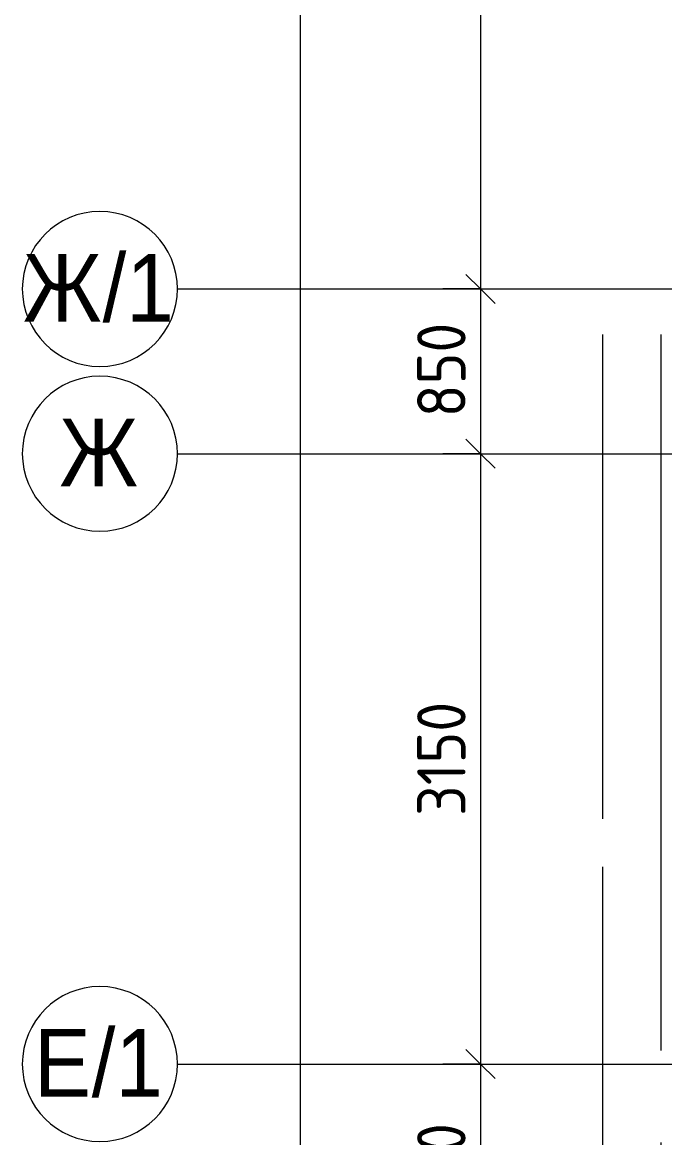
# Model space of a CAD drawing. Header units: millimetres. Extents: x 81566 to 292854, y -8553 to 29000.
# Drawn here: x 81566 to 84878, y 17770 to 23526 of the extents above; entities that cross this region are included whole.
import ezdxf

# ---------------------------------------------------------------- set-up
doc = ezdxf.new("R2010")
doc.units = ezdxf.units.MM
doc.linetypes.add('Осевая', pattern=[3175, 635, -476.25, 1587.5, -476.25])
for name, color, linetype, lineweight in [('A-ANNO-DIMS', 7, 'Continuous', 9), ('A-ANNO-DIMS-100', 7, 'Continuous', 9), ('Оси', 7, 'Continuous', 9), ('Оси-1', 7, 'Continuous', 20), ('Оси-2', 7, 'Осевая', 9)]:
    doc.layers.add(name, color=color, linetype=linetype, lineweight=lineweight)
doc.styles.add('Arial', font='arial.ttf', dxfattribs={"width": 0.9, "height": 350})
doc.styles.add('ISOCPEUR', font='isocpeur.ttf', dxfattribs={"width": 0.9, "height": 250})
doc.dimstyles.new('ISO-2_5_0_9К_БОЛЬШОЙ', dxfattribs={"dimscale": 304.8, "dimtxt": 248.995294, "dimasz": 0.492126, "dimexe": 0.393701, "dimexo": 0.984252, "dimgap": 0, "dimtad": 1, "dimdec": 0, "dimrnd": 10, "dimzin": 0, "dimdsep": 46, "dimtxsty": 'ISOCPEUR', "dimblk1": 'OBLIQUE', "dimblk2": 'OBLIQUE', "dimsah": 1, "dimcen": 0.09, "dimdle": 0.393701, "dimazin": 0, "dimtfac": 1, "dimtdec": 4, "dimtix": 1, "dimtmove": 0, "dimatfit": 3, "dimfxl": 1, "dimtvp": 1, "dimtolj": 1, "dimtzin": 0, "dimarcsym": 2})
doc.dimstyles.new('ISO-2_5_0_9К_БОЛЬШОЙ_1', dxfattribs={"dimscale": 304.8, "dimtxt": 248.995294, "dimasz": 0.492126, "dimexe": 0.393701, "dimexo": 0.984252, "dimgap": 0, "dimtad": 1, "dimdec": 0, "dimrnd": 10, "dimzin": 0, "dimdsep": 46, "dimtxsty": 'ISOCPEUR', "dimblk1": 'OBLIQUE', "dimblk2": 'OBLIQUE', "dimsah": 1, "dimcen": 0.09, "dimdle": 0.393701, "dimazin": 0, "dimtfac": 1, "dimtdec": 4, "dimtix": 1, "dimtmove": 2, "dimatfit": 3, "dimfxl": 1, "dimtvp": 1, "dimtolj": 1, "dimtzin": 0, "dimarcsym": 2})

# ---------------------------------------------------------------- blocks, each defined once
blk = doc.blocks.new('Ось сетки - D8-29747960-План расстановки мебели и оборудования 2 этажа в осях 23-33')
at = {"layer": 'Оси-1'}
for start, end in [(360, 180), (180, 360)]:
    blk.add_arc((0, 0), 4, start, end, dxfattribs=at)
blk = doc.blocks.new('DIMBLOCK1-План расстановки мебели и оборудования 2 этажа в осях 23-33')
at = {"layer": 'A-ANNO-DIMS-100'}
for p, q in [((83928.2, 27120), (83928.2, 22150)), ((83734.3, 27000), (84048.2, 27000)), ((83928.2, 27000), (83734.3, 27000)), ((83734.3, 22150), (84048.2, 22150)), ((83928.2, 22150), (83734.3, 22150))]:
    blk.add_line(p, q, dxfattribs=at)
at = {"layer": 'A-ANNO-DIMS-100', "lineweight": 20}
for p, q in [((83928.2, 27000), (83853.2, 27075)), ((83928.2, 27000), (84003.2, 26925)), ((83928.2, 22150), (83853.2, 22225)), ((83928.2, 22150), (84003.2, 22075))]:
    blk.add_line(p, q, dxfattribs=at)
at = {"layer": 'A-ANNO-DIMS-100', "color": 0, "insert": (83601.6, 24247), "char_height": 250, "width": 787.208, "attachment_point": 1, "rotation": 90, "line_spacing_factor": 1.149209, "style": 'ISOCPEUR'}
blk.add_mtext('4850', dxfattribs=at)
blk = doc.blocks.new('_Oblique')
at = {"color": 0, "linetype": 'ByBlock', "lineweight": -2}
blk.add_line((-0.5, -0.5), (0.5, 0.5), dxfattribs=at)
blk = doc.blocks.new('DIMBLOCK2-План расстановки мебели и оборудования 2 этажа в осях 23-33')
at = {"layer": 'A-ANNO-DIMS-100', "lineweight": 20}
for p, q in [((83928.2, 22150), (83853.2, 22225)), ((83928.2, 22150), (84003.2, 22075)), ((83928.2, 21300), (83853.2, 21375)), ((83928.2, 21300), (84003.2, 21225))]:
    blk.add_line(p, q, dxfattribs=at)
at = {"layer": 'A-ANNO-DIMS-100'}
for p, q in [((83734.3, 22150), (84048.2, 22150)), ((83928.2, 22150), (83734.3, 22150)), ((83928.2, 22150), (83928.2, 21300)), ((83734.3, 21300), (84048.2, 21300)), ((83928.2, 21300), (83734.3, 21300))]:
    blk.add_line(p, q, dxfattribs=at)
at = {"layer": 'A-ANNO-DIMS-100', "color": 0, "insert": (83601.6, 21488), "char_height": 250, "width": 568.858, "attachment_point": 1, "rotation": 90, "line_spacing_factor": 1.149209, "style": 'ISOCPEUR'}
blk.add_mtext('850', dxfattribs=at)
blk = doc.blocks.new('DIMBLOCK3-План расстановки мебели и оборудования 2 этажа в осях 23-33')
at = {"layer": 'A-ANNO-DIMS-100', "lineweight": 20}
for p, q in [((83928.2, 21300), (83853.2, 21375)), ((83928.2, 21300), (84003.2, 21225)), ((83928.2, 18150), (83853.2, 18225)), ((83928.2, 18150), (84003.2, 18075))]:
    blk.add_line(p, q, dxfattribs=at)
at = {"layer": 'A-ANNO-DIMS-100'}
for p, q in [((83734.3, 21300), (84048.2, 21300)), ((83928.2, 21300), (83734.3, 21300)), ((83928.2, 21300), (83928.2, 18150)), ((83734.3, 18150), (84048.2, 18150)), ((83928.2, 18150), (83734.3, 18150))]:
    blk.add_line(p, q, dxfattribs=at)
at = {"layer": 'A-ANNO-DIMS-100', "color": 0, "insert": (83601.6, 19430.5), "char_height": 250, "width": 706.764, "attachment_point": 1, "rotation": 90, "line_spacing_factor": 1.149209, "style": 'ISOCPEUR'}
blk.add_mtext('3150', dxfattribs=at)
blk = doc.blocks.new('DIMBLOCK4-План расстановки мебели и оборудования 2 этажа в осях 23-33')
at = {"layer": 'A-ANNO-DIMS-100', "lineweight": 20}
for p, q in [((83928.2, 18150), (83853.2, 18225)), ((83928.2, 18150), (84003.2, 18075)), ((83928.2, 17000), (83853.2, 17075)), ((83928.2, 17000), (84003.2, 16925))]:
    blk.add_line(p, q, dxfattribs=at)
at = {"layer": 'A-ANNO-DIMS-100'}
for p, q in [((83734.3, 18150), (84048.2, 18150)), ((83928.2, 18150), (83734.3, 18150)), ((83928.2, 18150), (83928.2, 17000)), ((83734.3, 17000), (84048.2, 17000)), ((83928.2, 17000), (83734.3, 17000))]:
    blk.add_line(p, q, dxfattribs=at)
at = {"layer": 'A-ANNO-DIMS-100', "color": 0, "insert": (83601.6, 17302.1), "char_height": 250, "width": 655.049, "attachment_point": 1, "rotation": 90, "line_spacing_factor": 1.149209, "style": 'ISOCPEUR'}
blk.add_mtext('1150', dxfattribs=at)
blk = doc.blocks.new('DIMBLOCK13-План расстановки мебели и оборудования 2 этажа в осях 23-33')
at = {"layer": 'A-ANNO-DIMS-100'}
for p, q in [((82998.3, 27120), (82998.3, -120)), ((82804.3, 27000), (83118.3, 27000)), ((82998.3, 27000), (82804.3, 27000)), ((82804.3, 0), (83118.3, 0)), ((82998.3, 0), (82804.3, 0))]:
    blk.add_line(p, q, dxfattribs=at)
at = {"layer": 'A-ANNO-DIMS-100', "lineweight": 20}
for p, q in [((82998.3, 27000), (82923.3, 27075)), ((82998.3, 27000), (83073.3, 26925)), ((82998.3, 0), (82923.3, 75)), ((82998.3, 0), (83073.3, -75))]:
    blk.add_line(p, q, dxfattribs=at)
at = {"layer": 'A-ANNO-DIMS-100', "color": 0, "insert": (82671.6, 13572), "char_height": 250, "width": 948.097, "attachment_point": 1, "rotation": 90, "line_spacing_factor": 1.149209, "style": 'ISOCPEUR'}
blk.add_mtext('27000', dxfattribs=at)

msp = doc.modelspace()

# ---------------------------------------------------------------- linework, layer by layer
at = {"layer": 'Оси'}
for p, q in [((82365.6, 22150), (84865.6, 22150)), ((84560, 19415.1), (84560, 21915.1)), ((84860, 19415.1), (84860, 21915.1)), ((82365.6, 21300), (84865.6, 21300)), ((82365.6, 18150), (84865.6, 18150))]:
    msp.add_line(p, q, dxfattribs=at)
at = {"layer": 'Оси-2'}
for p, q in [((84865.6, 22150), (90740, 22150)), ((84865.6, 21300), (122580, 21300)), ((84560, 593.7), (84560, 19415.1)), ((84860, 1234.4), (84860, 19415.1)), ((84865.6, 18150), (122760, 18150))]:
    msp.add_line(p, q, dxfattribs=at)

# ---------------------------------------------------------------- block references
at = {"layer": 'Оси-1', "xscale": 99.99999999999993, "yscale": 99.99999999999993, "zscale": 99.99999999999993, "rotation": 269.9999999999994}
for p in [(81965.6, 22150), (81965.6, 21300), (81965.6, 18150)]:
    msp.add_blockref('Ось сетки - D8-29747960-План расстановки мебели и оборудования 2 этажа в осях 23-33', p, dxfattribs=at)

# ---------------------------------------------------------------- texts
at = {"layer": 'Оси', "char_height": 350, "attachment_point": 1, "style": 'Arial'}
for s, insert, width in [('/1', (81979.7, 22331), 454.557), ('\\fArial|b0|i0|c204|p34|;\\W.9;Ж', (81568.9, 22331), 497.848), ('\\fArial|b0|i0|c204|p34|;\\W.9;Ж', (81756.6, 21481), 497.848), ('\\fArial|b0|i0|c204|p34|;\\W.9;Е', (81625.6, 18331), 360.759), ('/1', (81923.3, 18331), 454.557)]:
    msp.add_mtext(s, dxfattribs=dict(at, insert=insert, width=width))

# ---------------------------------------------------------------- dimensions: what is measured, and where the dimension line sits
at = {"layer": 'A-ANNO-DIMS'}
dim = msp.add_linear_dim(base=(82998.3, 0), p1=(83104.3, 27000), p2=(83104.3, 0), angle=90, dimstyle='ISO-2_5_0_9К_БОЛЬШОЙ_1', override={"dimpost": '<>', "dimfxl": 26999.999823}, dxfattribs=at)
dim.commit()
dim.dimension.update_dxf_attribs({"geometry": 'DIMBLOCK13-План расстановки мебели и оборудования 2 этажа в осях 23-33', "text_midpoint": (82838.3, 14046), "dimtype": 160, "text_rotation": 90})
for base, p1, p2, override, picture, middle in [((83928.2, 22150), (84034.3, 27000), (84034.3, 22150), {"dimpost": '<>', "dimfxl": 4849.999753}, 'DIMBLOCK1-План расстановки мебели и оборудования 2 этажа в осях 23-33', (83803.2, 24575)), ((83928.2, 21300), (84034.3, 22150), (84034.3, 21300), {"dimpost": '<>', "dimfxl": 850}, 'DIMBLOCK2-План расстановки мебели и оборудования 2 этажа в осях 23-33', (83803.2, 21725)), ((83928.2, 18150), (84034.3, 21300), (84034.3, 18150), {"dimpost": '<>', "dimfxl": 3150}, 'DIMBLOCK3-План расстановки мебели и оборудования 2 этажа в осях 23-33', (83803.2, 19725)), ((83928.2, 17000), (84034.3, 18150), (84034.3, 17000), {"dimpost": '<>', "dimfxl": 1150}, 'DIMBLOCK4-План расстановки мебели и оборудования 2 этажа в осях 23-33', (83803.2, 17575))]:
    dim = msp.add_linear_dim(base=base, p1=p1, p2=p2, angle=90, dimstyle='ISO-2_5_0_9К_БОЛЬШОЙ', override=override, dxfattribs=at)
    dim.commit()
    dim.dimension.update_dxf_attribs({"geometry": picture, "text_midpoint": middle})

doc.saveas('drawing.dxf')
